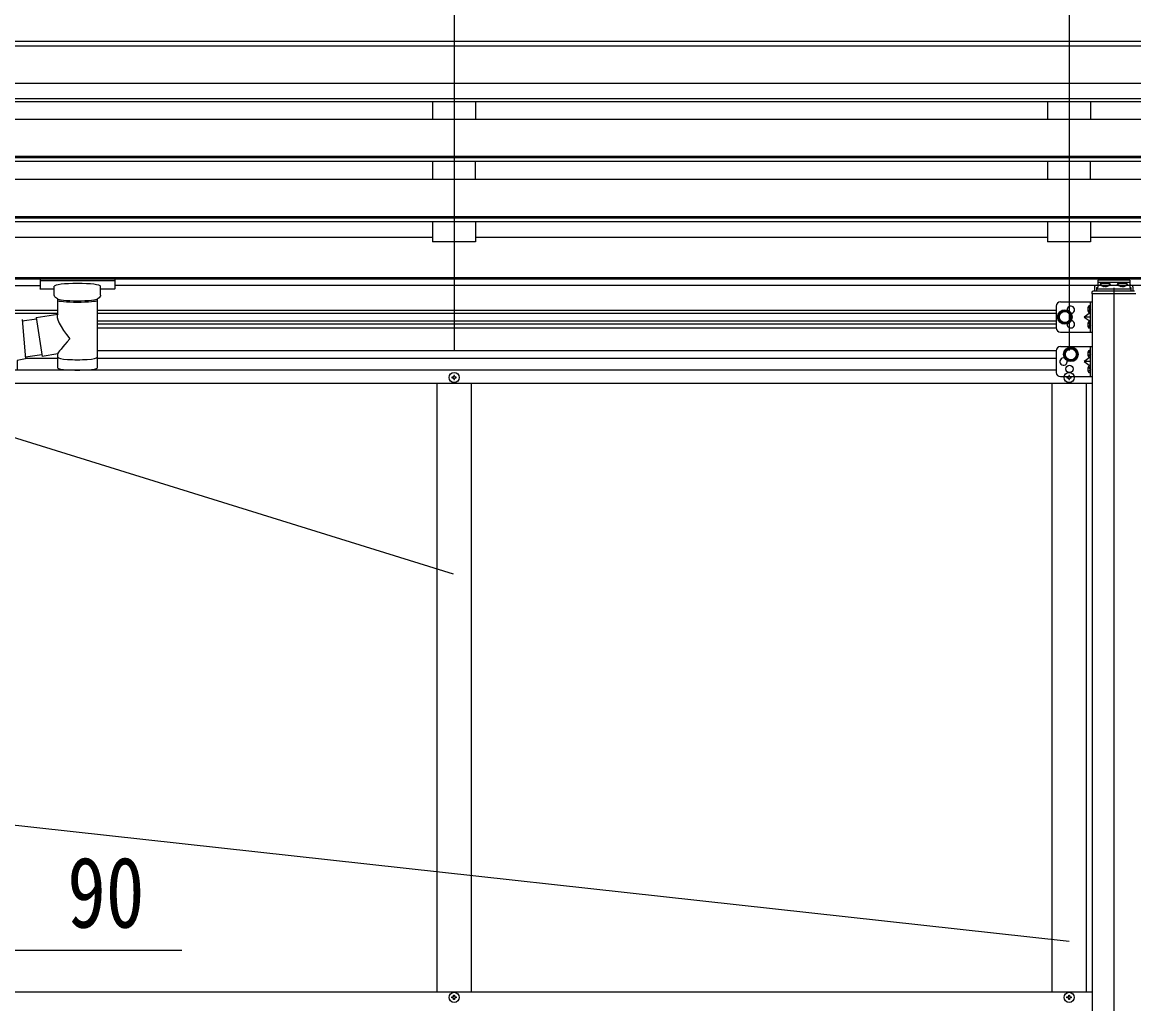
# Model space of a CAD drawing. Units: millimetres, scale not verified. Extents: x -10512 to 10512, y -7425 to 7425.
# Drawn here: x -4167 to -2873, y -2676 to -1534 of the extents above; entities that cross this region are included whole.
import ezdxf
from ezdxf.enums import TextEntityAlignment as Align

# ---------------------------------------------------------------- set-up
doc = ezdxf.new("R2010")
doc.units = ezdxf.units.MM
doc.header["$LTSCALE"] = 30
for name, color, linetype in [('0-3_YKK_12', 2, 'Continuous'), ('0-4_YKK_13', 4, 'Continuous'), ('0-5_YKK_A1', 4, 'Continuous'), ('0-6_YKK_D', 6, 'Continuous')]:
    doc.layers.add(name, color=color, linetype=linetype)
doc.styles.add('ＭＳ ゴシック', font='')
doc.styles.get('ＭＳ ゴシック').set_extended_font_data('MS Gothic')

msp = doc.modelspace()

# ---------------------------------------------------------------- linework, layer by layer
at = {"layer": '0-3_YKK_12'}
for p, q in [((-3664.28, -1438.98), (-3664.28, -1916.5)), ((-2948.28, -1438.98), (-2948.28, -1916.5)), ((-2896.28, -1843.39), (-2896.28, -4270.25))]:
    msp.add_line(p, q, dxfattribs=at)
at = {"layer": '0-4_YKK_13'}
for p, q in [((-4146.28, -1833.67), (-4146.28, -1844.43)), ((-4061.28, -1833), (-4144.28, -1833)), ((-4061.28, -1835.18), (-4144.28, -1835.18)), ((-4059.28, -1833.67), (-4059.28, -1844.43)), ((-4059.28, -1833.86), (-4059.28, -1835.4)), ((-2877.78, -1834.43), (-2914.78, -1834.43)), ((-2914.78, -1834.43), (-2914.78, -1842.86)), ((-2914.78, -1836.92), (-2877.78, -1836.92)), ((-2877.78, -1834.43), (-2877.78, -1842.86)), ((-4129.78, -1845.09), (-4144.28, -1845.09)), ((-4129.78, -1851.9), (-4129.78, -1841.62)), ((-4075.78, -1851.9), (-4075.78, -1841.62)), ((-4061.28, -1845.09), (-4075.78, -1845.09)), ((-2921.78, -1848.88), (-2921.78, -1850.38)), ((-2870.78, -1850.38), (-2921.78, -1850.38)), ((-2872.28, -1847.38), (-2920.28, -1847.38)), ((-2918.78, -1842.92), (-2918.78, -1847.38)), ((-2916.28, -1840.35), (-2914.78, -1840.35)), ((-2916.28, -1842.86), (-2916.28, -1847.38)), ((-2916.28, -1842.86), (-2914.78, -1842.86)), ((-2916.28, -1844.75), (-2876.28, -1844.75)), ((-2912.18, -1839.35), (-2912.18, -1839.83)), ((-2908.73, -1841.24), (-2908.73, -1841.57)), ((-2906.77, -1840.91), (-2906.77, -1841.25)), ((-2906.28, -1840), (-2906.28, -1842.68)), ((-2905.79, -1840.91), (-2905.79, -1841.25)), ((-2903.83, -1841.57), (-2903.83, -1841.24)), ((-2900.38, -1839.35), (-2900.38, -1839.83)), ((-2892.18, -1839.35), (-2892.18, -1839.83)), ((-2888.73, -1841.24), (-2888.73, -1841.57)), ((-2886.77, -1840.91), (-2886.77, -1841.25)), ((-2886.28, -1840), (-2886.28, -1842.68)), ((-2885.79, -1840.91), (-2885.79, -1841.25)), ((-2883.83, -1841.57), (-2883.83, -1841.24)), ((-2880.38, -1839.35), (-2880.38, -1839.83)), ((-2877.78, -1840.35), (-2876.28, -1840.35)), ((-2877.78, -1842.86), (-2876.28, -1842.86)), ((-2876.28, -1842.86), (-2876.28, -1847.38)), ((-2873.78, -1847.38), (-2873.78, -1842.92)), ((-4125.68, -1873.97), (-4125.68, -1856.39)), ((-4079.87, -1856.4), (-4079.86, -1936.69)), ((-2958.27, -1859.86), (-2921.27, -1859.86)), ((-2923.77, -1859.86), (-2923.77, -1894.86)), ((-2921.27, -1859.86), (-2921.27, -1894.86)), ((-4150.9, -1877.88), (-4125.68, -1873.97)), ((-2963.27, -1864.86), (-2963.27, -1889.86)), ((-2924.27, -1864.36), (-2925.08, -1864.51)), ((-2924.27, -1872.36), (-2925.08, -1872.22)), ((-2924.27, -1872.36), (-2923.77, -1872.28)), ((-4150.61, -1879.76), (-4166.95, -1882.29)), ((-4150.9, -1877.88), (-4143.88, -1923.14)), ((-2923.77, -1877.36), (-2930.77, -1877.36)), ((-2924.27, -1882.36), (-2925.08, -1882.51)), ((-2958.27, -1894.86), (-2921.27, -1894.86)), ((-2924.27, -1890.36), (-2925.08, -1890.22)), ((-2924.27, -1890.36), (-2923.77, -1890.28)), ((-2958.28, -1911.74), (-2921.28, -1911.74)), ((-2923.78, -1911.74), (-2923.78, -1946.74)), ((-2921.28, -1911.74), (-2921.28, -1946.74)), ((-4144.17, -1921.26), (-4163.28, -1924.23)), ((-4125.68, -1920.31), (-4143.88, -1923.14)), ((-4125.69, -1936.69), (-4125.68, -1920.06)), ((-2963.28, -1916.74), (-2963.28, -1941.74)), ((-2924.27, -1916.24), (-2925.08, -1916.38)), ((-2924.27, -1924.24), (-2925.08, -1924.1)), ((-2924.27, -1916.24), (-2923.77, -1916.33)), ((-2923.78, -1929.24), (-2930.78, -1929.24)), ((-2924.27, -1934.24), (-2925.08, -1934.38)), ((-2924.27, -1934.24), (-2923.77, -1934.33)), ((-3665.77, -1947.24), (-3666.77, -1947.24)), ((-3662.77, -1948.24), (-3661.77, -1948.24)), ((-2958.28, -1946.74), (-2921.28, -1946.74)), ((-2949.77, -1947.24), (-2950.77, -1947.24)), ((-2946.77, -1948.24), (-2945.77, -1948.24)), ((-2924.27, -1942.24), (-2925.08, -1942.1)), ((-3665.78, -2669.36), (-3666.78, -2669.36)), ((-3662.78, -2668.36), (-3661.78, -2668.36)), ((-2949.78, -2669.36), (-2950.78, -2669.36)), ((-2946.78, -2668.36), (-2945.78, -2668.36))]:
    msp.add_line(p, q, dxfattribs=at)
for points in [[(-4144.28, -1833), (-4144.63, -1833.01), (-4145.16, -1833.03), (-4145.61, -1833.08), (-4145.91, -1833.16), (-4146.08, -1833.26), (-4146.2, -1833.4), (-4146.27, -1833.58), (-4146.28, -1833.67)], [(-4059.28, -1833.67), (-4059.31, -1833.47), (-4059.4, -1833.33), (-4059.49, -1833.24), (-4059.6, -1833.18), (-4059.72, -1833.13), (-4060.01, -1833.07), (-4060.5, -1833.03), (-4061.04, -1833.01), (-4061.28, -1833)], [(-4144.28, -1845.09), (-4144.63, -1845.09), (-4145.16, -1845.06), (-4145.61, -1845.01), (-4145.91, -1844.93), (-4146.08, -1844.83), (-4146.2, -1844.7), (-4146.27, -1844.52), (-4146.28, -1844.43)], [(-4059.28, -1844.43), (-4059.31, -1844.62), (-4059.4, -1844.76), (-4059.49, -1844.85), (-4059.6, -1844.91), (-4059.72, -1844.96), (-4060.01, -1845.02), (-4060.5, -1845.07), (-4061.04, -1845.09), (-4061.28, -1845.09)], [(-2907.75, -1841.47), (-2907.55, -1841.49), (-2907.48, -1841.5), (-2907.37, -1841.5), (-2907.2, -1841.49), (-2907.05, -1841.46), (-2906.93, -1841.42), (-2906.84, -1841.37), (-2906.78, -1841.31)], [(-2905.77, -1841.31), (-2905.71, -1841.37), (-2905.62, -1841.42), (-2905.5, -1841.46), (-2905.35, -1841.49), (-2905.18, -1841.5), (-2905.07, -1841.5), (-2905, -1841.49), (-2904.81, -1841.47)], [(-2887.75, -1841.47), (-2887.55, -1841.49), (-2887.48, -1841.5), (-2887.37, -1841.5), (-2887.2, -1841.49), (-2887.05, -1841.46), (-2886.93, -1841.42), (-2886.84, -1841.37), (-2886.78, -1841.31)], [(-2885.77, -1841.31), (-2885.71, -1841.37), (-2885.62, -1841.42), (-2885.5, -1841.46), (-2885.35, -1841.49), (-2885.18, -1841.5), (-2885.07, -1841.5), (-2885, -1841.49), (-2884.81, -1841.47)], [(-4125.68, -1856.39), (-4125.91, -1856.29), (-4127.26, -1855.56), (-4128.38, -1854.71), (-4129.13, -1853.85), (-4129.59, -1852.95), (-4129.77, -1852.06)], [(-4075.81, -1851.84), (-4075.79, -1852.2), (-4076.04, -1853.16), (-4076.56, -1854.04), (-4077.36, -1854.88), (-4078.47, -1855.68), (-4079.88, -1856.4)], [(-2923.77, -1872.36), (-2930.77, -1877.36), (-2923.77, -1882.36)], [(-2923.39, -1868.36), (-2924.02, -1867.18), (-2926.25, -1866.06)], [(-2923.39, -1868.36), (-2924.02, -1869.55), (-2926.25, -1870.66)], [(-2924.27, -1872.36), (-2924.27, -1864.36), (-2923.77, -1864.45), (-2923.77, -1872.28)], [(-4167.12, -1880.35), (-4163.11, -1926.17), (-4173.04, -1927.92), (-4173.04, -1937.92)], [(-2923.39, -1886.36), (-2924.02, -1885.18), (-2926.25, -1884.06)], [(-2923.39, -1886.36), (-2924.02, -1887.55), (-2926.25, -1888.66)], [(-2924.27, -1890.36), (-2924.27, -1882.36), (-2923.77, -1882.45), (-2923.77, -1890.28)], [(-2923.78, -1924.24), (-2930.78, -1929.24), (-2923.78, -1934.24)], [(-2923.39, -1920.24), (-2924.02, -1919.06), (-2926.25, -1917.94)], [(-2923.39, -1920.24), (-2924.02, -1921.43), (-2926.25, -1922.54)], [(-2924.27, -1916.24), (-2924.27, -1924.24), (-2923.77, -1924.15), (-2923.77, -1916.33)], [(-2923.39, -1938.24), (-2924.02, -1937.06), (-2926.25, -1935.94)], [(-2923.39, -1938.24), (-2924.02, -1939.43), (-2926.25, -1940.54)], [(-2924.27, -1934.24), (-2924.27, -1942.24), (-2923.77, -1942.15), (-2923.77, -1934.33)], [(-3666.77, -1947.24), (-3666.77, -1948.24), (-3665.77, -1948.24)], [(-3663.77, -1946.24), (-3663.77, -1945.24), (-3664.77, -1945.24), (-3664.77, -1946.24)], [(-3664.77, -1949.24), (-3664.77, -1950.24), (-3663.77, -1950.24), (-3663.77, -1949.24)], [(-3661.77, -1948.24), (-3661.77, -1947.24), (-3662.77, -1947.24)], [(-2950.77, -1947.24), (-2950.77, -1948.24), (-2949.77, -1948.24)], [(-2947.77, -1946.24), (-2947.77, -1945.24), (-2948.77, -1945.24), (-2948.77, -1946.24)], [(-2948.77, -1949.24), (-2948.77, -1950.24), (-2947.77, -1950.24), (-2947.77, -1949.24)], [(-2945.77, -1948.24), (-2945.77, -1947.24), (-2946.77, -1947.24)], [(-3666.78, -2669.36), (-3666.78, -2668.36), (-3665.78, -2668.36)], [(-3664.78, -2667.36), (-3664.78, -2666.36), (-3663.78, -2666.36), (-3663.78, -2667.36)], [(-3663.78, -2670.36), (-3663.78, -2671.36), (-3664.78, -2671.36), (-3664.78, -2670.36)], [(-3661.78, -2668.36), (-3661.78, -2669.36), (-3662.78, -2669.36)], [(-2950.78, -2669.36), (-2950.78, -2668.36), (-2949.78, -2668.36)], [(-2948.78, -2667.36), (-2948.78, -2666.36), (-2947.78, -2666.36), (-2947.78, -2667.36)], [(-2947.78, -2670.36), (-2947.78, -2671.36), (-2948.78, -2671.36), (-2948.78, -2670.36)], [(-2945.78, -2668.36), (-2945.78, -2669.36), (-2946.78, -2669.36)]]:
    msp.add_lwpolyline(points, dxfattribs=at)
for points in [[(-2953.27, -1884.87), (-2946.77, -1881.12), (-2946.77, -1873.61), (-2953.27, -1869.86), (-2959.77, -1873.61), (-2959.77, -1881.12)], [(-2946.28, -1928.25), (-2939.78, -1924.5), (-2939.78, -1916.99), (-2946.28, -1913.24), (-2952.78, -1916.99), (-2952.78, -1924.5)]]:
    msp.add_lwpolyline(points, close=True, dxfattribs=at)
for centre, radius in [((-2953.27, -1877.36), 8.5), ((-2953.27, -1877.36), 7.5), ((-2953.27, -1877.36), 6.5), ((-2946.28, -1920.74), 8.5), ((-2946.28, -1920.74), 7.5), ((-2946.28, -1920.74), 6.5), ((-2947.78, -1937.74), 4.25), ((-3664.27, -1947.74), 5.9), ((-2948.27, -1947.74), 5.9), ((-3664.28, -2668.86), 5.9), ((-2948.28, -2668.86), 5.9)]:
    msp.add_circle(centre, radius, dxfattribs=at)
for centre, radius, start, end in [((-2920.28, -1848.88), 1.5, 90, 180), ((-2958.27, -1864.86), 5, 90, 180), ((-2946.27, -1868.86), 4.25, 274.76077, 186.29431), ((-2920.17, -1868.36), 6.5, 147.94412, 212.05588), ((-2924.92, -1865.39), 0.9, 100, 147.94412), ((-2924.92, -1871.34), 0.9, 212.05588, 260), ((-2946.27, -1885.86), 4.25, 173.70569, 85.23923), ((-2920.17, -1886.36), 6.5, 147.94412, 212.05588), ((-2924.92, -1883.39), 0.9, 100, 147.94412), ((-2958.27, -1889.86), 5, 180, 270), ((-2924.92, -1889.34), 0.9, 212.05588, 260), ((-2958.28, -1916.74), 5, 90, 180), ((-2954.78, -1929.24), 4.25, 72.87654, 17.11996), ((-2920.17, -1920.24), 6.5, 147.94412, 212.05588), ((-2924.92, -1917.27), 0.9, 100, 147.94412), ((-2924.92, -1923.22), 0.9, 212.05588, 260), ((-2920.17, -1938.24), 6.5, 147.94412, 212.05588), ((-2924.92, -1935.27), 0.9, 100, 147.94412), ((-3665.77, -1946.24), 1, 270, 0), ((-3665.77, -1949.24), 1, 0, 90), ((-3662.77, -1946.24), 1, 180, 270), ((-3662.77, -1949.24), 1, 90, 180), ((-2958.28, -1941.74), 5, 180, 270), ((-2949.77, -1946.24), 1, 270, 0), ((-2949.77, -1949.24), 1, 0, 90), ((-2946.77, -1946.24), 1, 180, 270), ((-2946.77, -1949.24), 1, 90, 180), ((-2924.92, -1941.22), 0.9, 212.05588, 260), ((-3665.78, -2667.36), 1, 270, 0), ((-3665.78, -2670.36), 1, 0, 90), ((-3662.78, -2667.36), 1, 180, 270), ((-3662.78, -2670.36), 1, 90, 180), ((-2949.78, -2667.36), 1, 270, 0), ((-2949.78, -2670.36), 1, 0, 90), ((-2946.78, -2667.36), 1, 180, 270), ((-2946.78, -2670.36), 1, 90, 180)]:
    msp.add_arc(centre, radius, start, end, dxfattribs=at)
for centre, major_axis, ratio, start_param, end_param in [((-4144.28, -1835.4), (-2, 0), 0.109601, 4.712389, 6.2831853), ((-4061.28, -1835.4), (-2, 0), 0.109601, 3.1415927, 4.712389), ((-2906.28, -1839.35), (5.9, 0), 0.342073, 0, 3.1415927), ((-2886.28, -1839.35), (5.9, 0), 0.342073, 0, 3.1415927), ((-4102.78, -1841.62), (-27, 0), 0.122176, 3.1415927, 6.2831853), ((-2916.28, -1842.92), (0, 2.57), 0.97237, 6.2831853, 7.8539816), ((-2906.28, -1834.06), (8.02, 0), 0.939674, 4.4018361, 4.5279947), ((-2906.28, -1834.4), (8.02, 0), 0.939674, 4.4018361, 4.5279947), ((-2906.28, -1833.39), (8.02, 0), 0.939674, 4.6512338, 4.7735441), ((-2906.28, -1834.06), (-8.02, 0), 0.939674, 1.7551906, 1.8813492), ((-2906.28, -1834.4), (-8.02, 0), 0.939674, 1.7551906, 1.8813492), ((-2886.28, -1834.06), (8.02, 0), 0.939674, 4.4018361, 4.5279947), ((-2886.28, -1834.4), (8.02, 0), 0.939674, 4.4018361, 4.5279947), ((-2886.28, -1833.39), (8.02, 0), 0.939674, 4.6512338, 4.7735441), ((-2886.28, -1834.06), (-8.02, 0), 0.939674, 1.7551906, 1.8813492), ((-2886.28, -1834.4), (-8.02, 0), 0.939674, 1.7551906, 1.8813492), ((-2876.28, -1842.92), (0, 2.57), 0.97237, 4.712389, 6.2831853), ((-4113.78, -1851.9), (-16, 0), 0.361356, 0, 0.0194874), ((-4102.76, -1856.85), (-22.92, 0.42), 0.07247, 0.0008089, 1.5716053), ((-4102.76, -1858.48), (-22.92, 0.42), 0.07247, 0.0008089, 1.5716053), ((-4102.79, -1856.85), (22.91, 0.42), 0.072511, 4.711586, 6.2823824), ((-4102.79, -1858.48), (22.91, 0.42), 0.072511, 4.711586, 6.2823824), ((-4102.78, -1900.51), (22.81, -26.62), 0.234429, 3.1563334, 4.5976381), ((-4105.33, -1897.87), (-20.32, -22.25), 0.045535, 4.9756507, 6.2441899), ((-4102.78, -1924.25), (-22.91, 0), 0.122865, 6.2831853, 9.424778), ((-4102.78, -1936.69), (-22.92, 0), 0.101955, 6.2829723, 9.4248207)]:
    msp.add_ellipse(centre, major_axis=major_axis, ratio=ratio, start_param=start_param, end_param=end_param, dxfattribs=at)
for centre in [(-2906.28, -1839.83), (-2886.28, -1839.83)]:
    msp.add_ellipse(centre, major_axis=(5.9, 0), ratio=0.342073, dxfattribs=at)
at = {"layer": '0-5_YKK_A1'}
for p, q in [((-1532.77, -1556.97), (-4373.78, -1556.97)), ((-1532.77, -1562.18), (-4373.78, -1562.18)), ((-1522.77, -1605.72), (-4373.78, -1605.72)), ((-1522.77, -1623.57), (-4373.78, -1623.57)), ((-1522.77, -1626.82), (-4373.78, -1626.82)), ((-3689.28, -1626.91), (-3689.28, -1647.39)), ((-3639.28, -1626.91), (-3639.28, -1647.39)), ((-2973.28, -1626.91), (-2973.28, -1647.39)), ((-2923.28, -1626.91), (-2923.28, -1647.39)), ((-1543.78, -1647.39), (-4248.78, -1647.39)), ((-3639.28, -1647.39), (-3689.28, -1647.39)), ((-2923.28, -1647.39), (-2973.28, -1647.39)), ((-1543.78, -1690.76), (-4248.78, -1690.76)), ((-1543.78, -1692.25), (-4248.78, -1692.25)), ((-1543.78, -1696.57), (-4248.78, -1696.57)), ((-3689.28, -1696.57), (-3689.28, -1717.5)), ((-3639.28, -1717.5), (-3639.28, -1696.57)), ((-2973.28, -1696.57), (-2973.28, -1717.5)), ((-2923.28, -1717.5), (-2923.28, -1696.57)), ((-1543.78, -1717.5), (-4248.78, -1717.5)), ((-3639.28, -1717.5), (-3689.28, -1717.5)), ((-2923.28, -1717.5), (-2973.28, -1717.5)), ((-1543.78, -1760.86), (-4248.78, -1760.86)), ((-1543.78, -1762.36), (-4248.78, -1762.36)), ((-1543.78, -1766.67), (-4248.78, -1766.67)), ((-3689.28, -1766.67), (-3689.28, -1789.72)), ((-3639.28, -1766.67), (-3639.28, -1789.72)), ((-2973.28, -1766.67), (-2973.28, -1789.72)), ((-2923.28, -1766.67), (-2923.28, -1789.72)), ((-3689.28, -1784.78), (-4248.78, -1784.78)), ((-2973.28, -1784.78), (-3639.28, -1784.78)), ((-2257.28, -1784.78), (-2923.28, -1784.78)), ((-3639.28, -1789.72), (-3689.28, -1789.72)), ((-2923.28, -1789.72), (-2973.28, -1789.72)), ((-1543.78, -1831.79), (-4248.78, -1831.79)), ((-1543.78, -1833.19), (-4248.78, -1833.19)), ((-4231.08, -1840.88), (-4146.28, -1840.88)), ((-1733.28, -1840.88), (-4059.28, -1840.88)), ((-2921.28, -1850.38), (-2921.28, -4213.38)), ((-4189.08, -1869.36), (-4125.68, -1869.36)), ((-4189.08, -1872.86), (-4125.68, -1872.86)), ((-4079.87, -1869.36), (-2963.27, -1869.36)), ((-4079.87, -1872.86), (-2963.27, -1872.86)), ((-4079.87, -1881.86), (-2963.27, -1881.86)), ((-4079.87, -1885.36), (-2963.27, -1885.36)), ((-2963.25, -1890.36), (-4079.87, -1890.36)), ((-4163.19, -1925.24), (-4125.68, -1925.24)), ((-4079.86, -1916.24), (-2963.25, -1916.24)), ((-4079.86, -1925.24), (-2963.28, -1925.24)), ((-4175.08, -1938.74), (-2963.28, -1938.74)), ((-4175.08, -1954.24), (-2921.28, -1954.24)), ((-3684.28, -1954.24), (-3684.28, -2661.86)), ((-3644.28, -1954.24), (-3644.28, -2661.86)), ((-2968.28, -1954.24), (-2968.28, -2661.86)), ((-2928.28, -1954.24), (-2928.28, -2661.86)), ((-4175.08, -2662.36), (-2921.28, -2662.36))]:
    msp.add_line(p, q, dxfattribs=at)
at = {"layer": '0-6_YKK_D'}
for p, q in [((-3665.12, -2176.37), (-4680.03, -1861.76)), ((-2948.08, -2604.01), (-4678.61, -2413.54))]:
    msp.add_line(p, q, dxfattribs=at)
msp.add_lwpolyline([(-4321.48, -2613.81), (-4231.08, -2613.81), (-3981.28, -2613.81)], dxfattribs=at)

# ---------------------------------------------------------------- texts
at = {"layer": '0-6_YKK_D', "style": 'ＭＳ ゴシック', "width": 0.8}
msp.add_text('90', height=82.48, dxfattribs=at).set_placement((-4114.58, -2612.51), align=Align.BOTTOM_LEFT)

doc.saveas('drawing.dxf')
